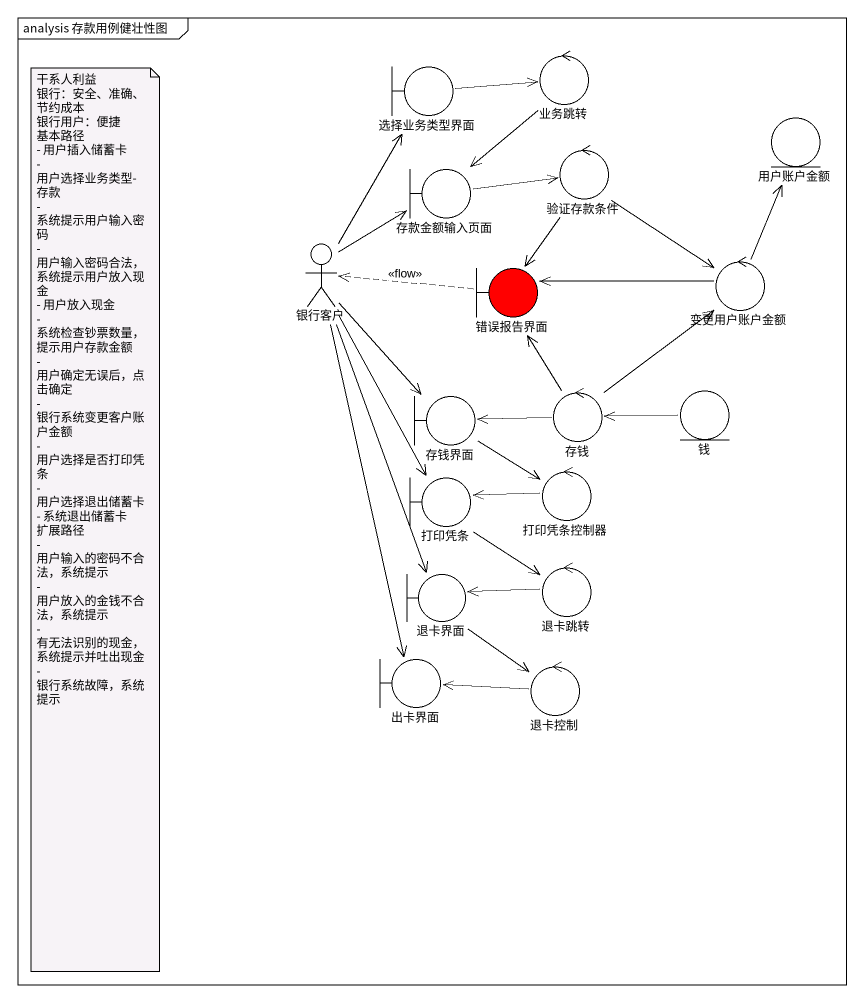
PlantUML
@startuml
mainframe analysis 存款用例健壮性图
boundary 选择业务类型界面
control 业务跳转
entity 用户账户金额
boundary 存款金额输入页面
control 验证存款条件
actor 银行客户
boundary 错误报告界面 #FF0000
control 变更用户账户金额
boundary 存钱界面
control 存钱
entity 钱
boundary 打印凭条
control 打印凭条控制器
control 退卡跳转
boundary 退卡界面
boundary 出卡界面
control 退卡控制
选择业务类型界面 -right-> 业务跳转
业务跳转 --> 存款金额输入页面
存款金额输入页面 -right-> 验证存款条件
验证存款条件 --> 错误报告界面
验证存款条件 --> 变更用户账户金额
银行客户 -up-> 选择业务类型界面
银行客户 -up-> 存款金额输入页面
银行客户 --> 存钱界面
银行客户 --> 打印凭条
银行客户 --> 退卡界面
银行客户 --> 出卡界面
错误报告界面 .left.> 银行客户 : <<flow>>
变更用户账户金额 -up-> 用户账户金额
变更用户账户金额 -left-> 错误报告界面
存钱界面 --> 打印凭条控制器
存钱 -up-> 错误报告界面
存钱 -up-> 变更用户账户金额
存钱 -left-> 存钱界面
钱 -left-> 存钱
打印凭条 --> 退卡跳转
打印凭条控制器 -left-> 打印凭条
退卡跳转 -left-> 退卡界面
退卡界面 --> 退卡控制
退卡控制 -left-> 出卡界面
note as N1
  干系人利益
  银行：安全、准确、节约成本
  银行用户：便捷
  基本路径
  - 用户插入储蓄卡
  - 用户选择业务类型-存款
  - 系统提示用户输入密码
  - 用户输入密码合法，系统提示用户放入现金
  - 用户放入现金
  - 系统检查钞票数量，提示用户存款金额
  - 用户确定无误后，点击确定
  - 银行系统变更客户账户金额
  - 用户选择是否打印凭条
  - 用户选择退出储蓄卡
  - 系统退出储蓄卡
  扩展路径
  - 用户输入的密码不合法，系统提示
  - 用户放入的金钱不合法，系统提示
  - 有无法识别的现金，系统提示并吐出现金
  - 银行系统故障，系统提示
end note
@enduml
